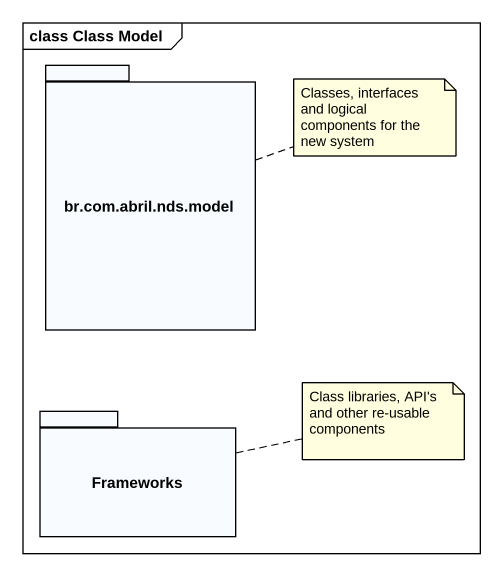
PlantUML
@startuml
mainframe class Class Model
package "br.com.abril.nds.model" as br_com_abril_nds_model {
}
package Frameworks {
}
note right of br_com_abril_nds_model : Classes, interfaces and logical components for the new system
note right of Frameworks : Class libraries, API's and other re-usable components
@enduml
